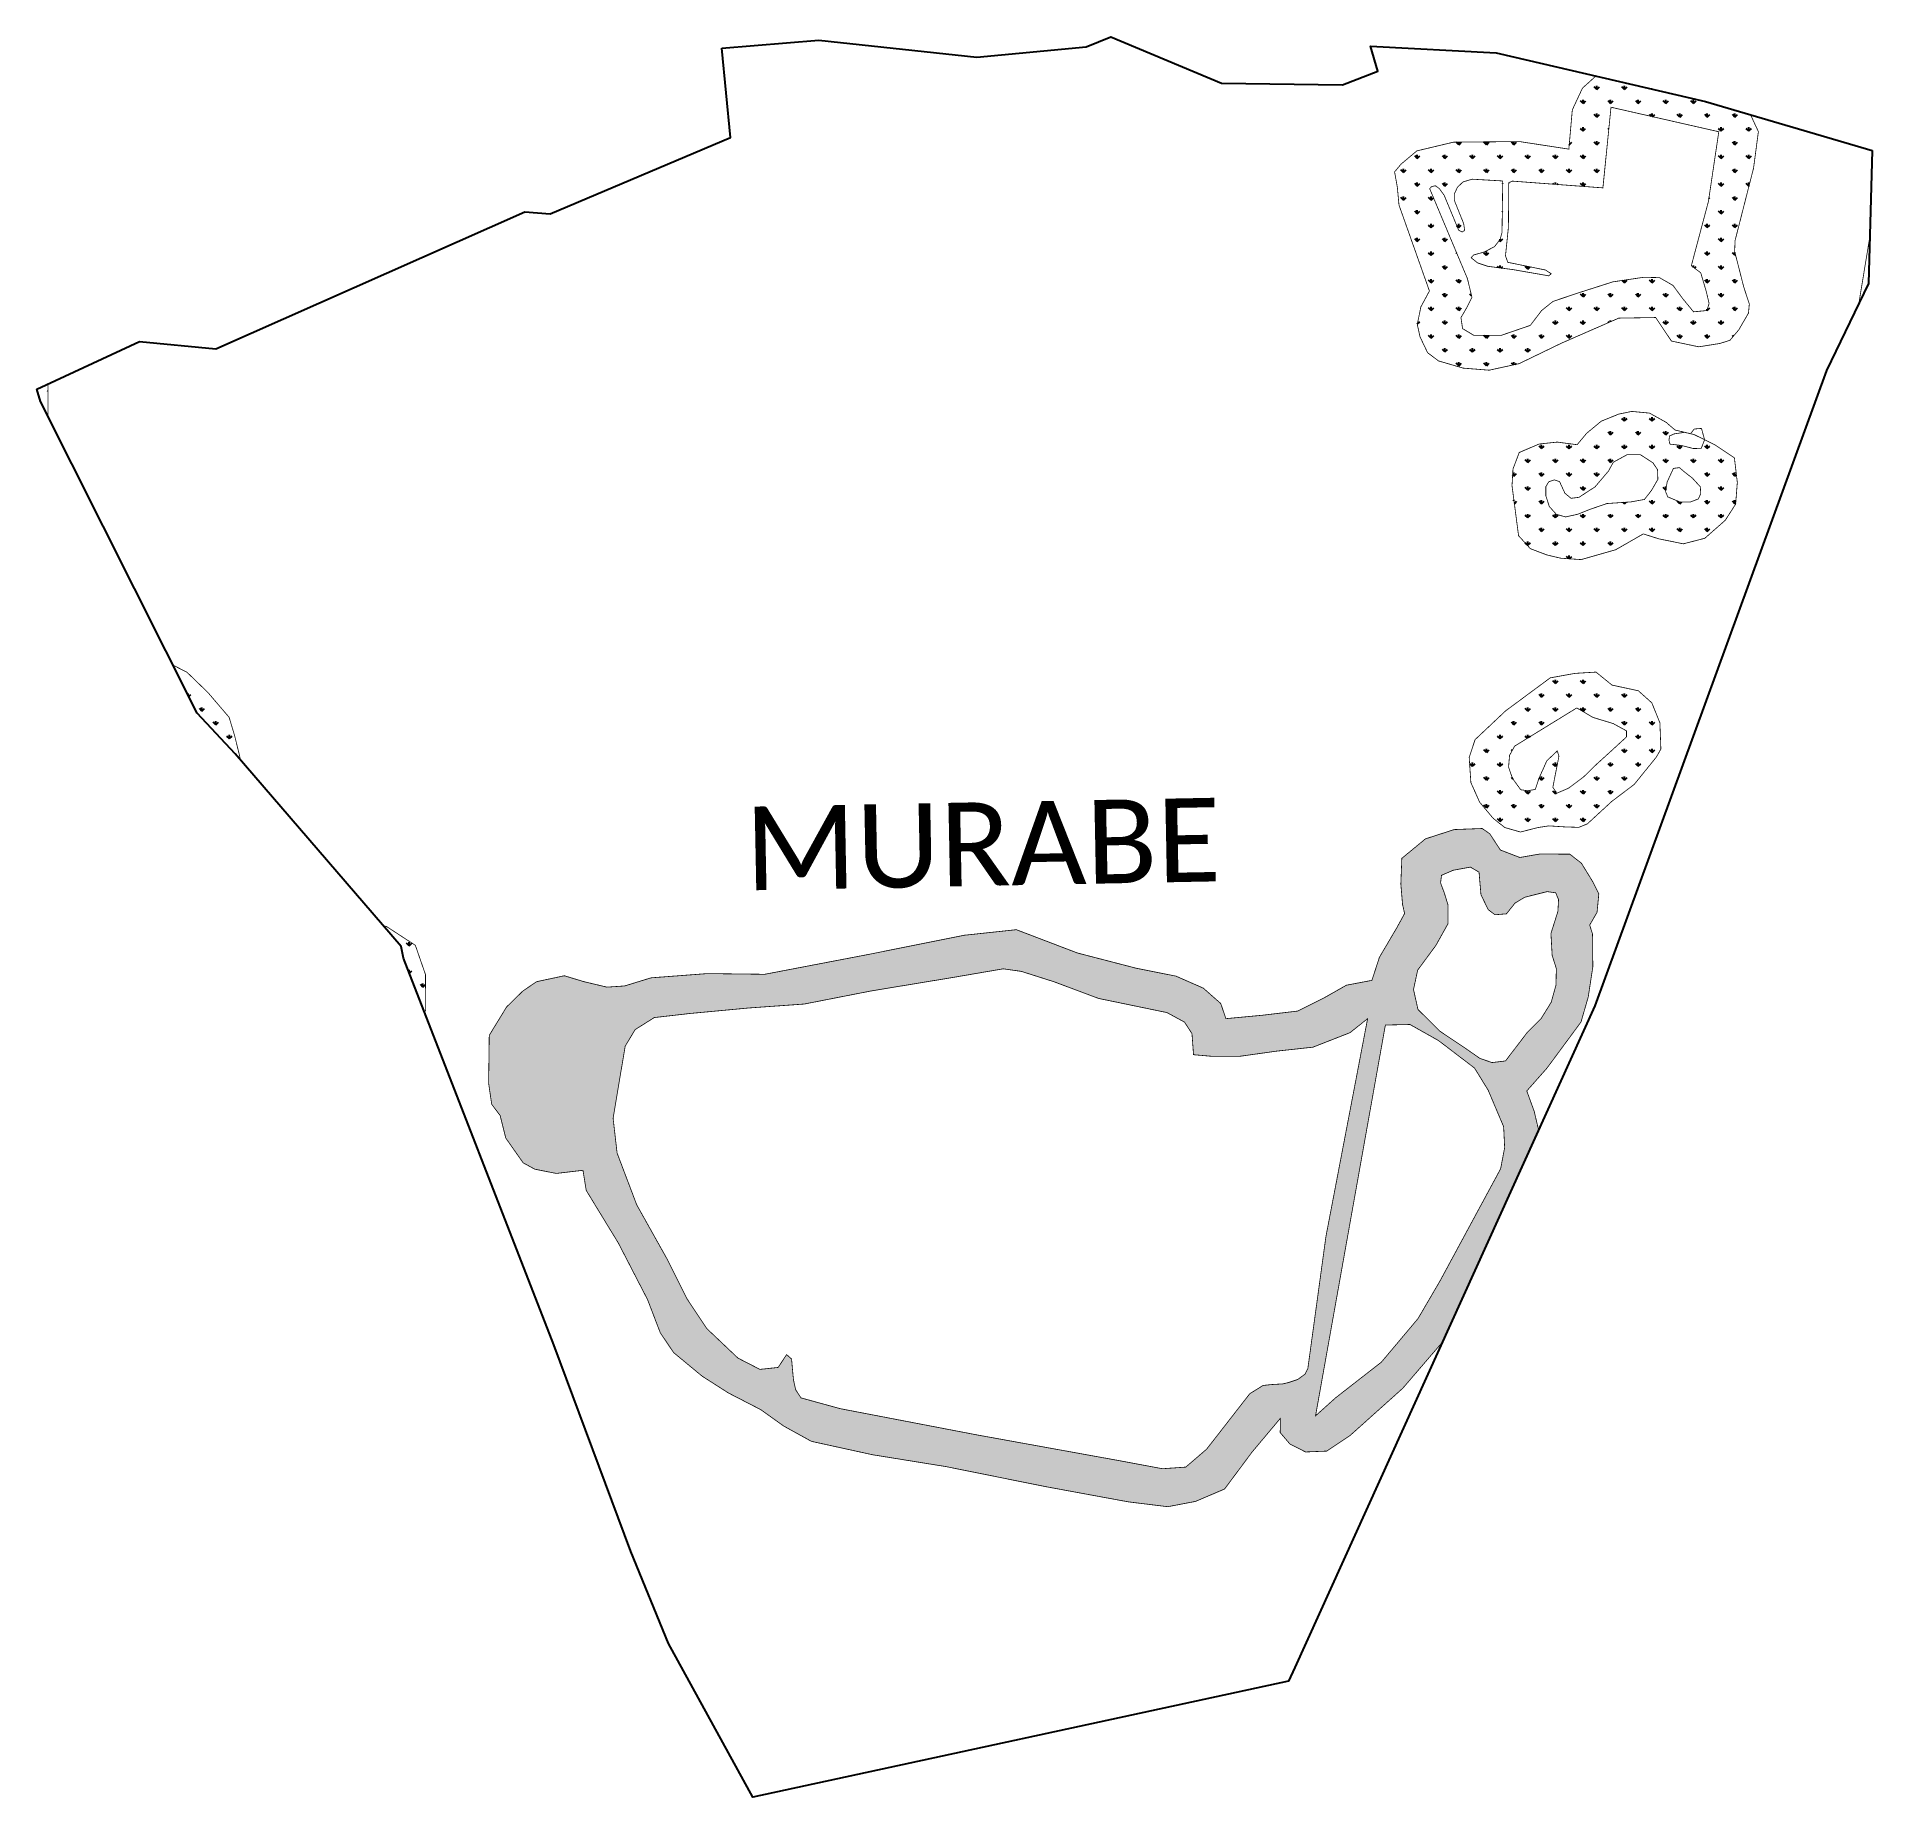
# Model space of a CAD drawing. Header units: metres. Extents: x 257914 to 260301, y 2182873 to 2185163.
import ezdxf

# ---------------------------------------------------------------- set-up
doc = ezdxf.new("R2010")
doc.units = ezdxf.units.M
for name, color, linetype in [('MANGROOVES BUFFER ZONE', 120, 'Continuous'), ('village', 3, 'Continuous'), ('VILLAGE NAME', 250, 'Continuous')]:
    doc.layers.add(name, color=color, linetype=linetype)
doc.styles.get("Standard").update_dxf_attribs({"font": 'simplex.shx'})

msp = doc.modelspace()

# ---------------------------------------------------------------- hatches: boundary and pattern name
at = {"layer": 'MANGROOVES BUFFER ZONE'}
h = msp.add_hatch(dxfattribs=at)
h.set_pattern_fill('GRASS', color=256)
h.paths.add_polyline_path([(259818.2, 2184774.2), (259782.6, 2184774.2), (259767.9, 2184783), (259765.8, 2184797.3), (259772.9, 2184809.5), (259780.1, 2184823.7), (259774.2, 2184848), (259725.1, 2184965), (259727.5, 2184967.6), (259732.6, 2184968.8), (259737.7, 2184965), (259743.9, 2184956.5), (259762.8, 2184911), (259767.3, 2184908.6), (259770.6, 2184910.7), (259769.3, 2184919.6), (259757.2, 2184949.7), (259757.1, 2184957.9), (259761.2, 2184966.8), (259768.4, 2184973.7), (259780.4, 2184977.3), (259820.1, 2184975), (259819.2, 2184907.9), (259816.6, 2184898.7), (259809.2, 2184889.4), (259795.7, 2184882.5), (259782.1, 2184878.7), (259779.1, 2184875.1), (259787.5, 2184868.4), (259800.7, 2184864), (259833.6, 2184859.7), (259880.1, 2184851.6), (259883.1, 2184854.4), (259875.7, 2184859.2), (259826.7, 2184869.2), (259823.7, 2184877.6), (259827.5, 2184914.7), (259828, 2184972.7), (259832.5, 2184974.8), (259950.4, 2184966), (259960.9, 2185070.9), (260101.1, 2185039), (260087.6, 2184948.3), (260065.4, 2184864.8), (260077.6, 2184855.6), (260084.7, 2184831.7), (260088.5, 2184815.7), (260085.6, 2184806.5), (260068.3, 2184804.8), (260054.5, 2184821.6), (260041.5, 2184839.2), (260023.9, 2184849.3), (260003.3, 2184849.7), (259963.4, 2184843.8), (259917.7, 2184829.2), (259885.4, 2184818.3), (259870.7, 2184806.5), (259856, 2184787.2)], flags=16)
h.paths.add_polyline_path([(260083.7, 2185078.3), (259941.3, 2185111.5), (259923.8, 2185095.7), (259910.6, 2185067.4), (259906.1, 2185016.4), (259842.1, 2185026.2), (259756.3, 2185025.5), (259708.4, 2185014.1), (259687.8, 2184996.8), (259679.5, 2184986.8), (259683.1, 2184966.5), (259685.2, 2184943.7), (259724.8, 2184831.9), (259713.6, 2184811.1), (259709, 2184788.4), (259712.6, 2184772.2), (259722.4, 2184751.7), (259736.5, 2184741), (259768.7, 2184731.6), (259802.4, 2184728.9), (259841.4, 2184737.4), (259896.8, 2184764.2), (259971, 2184796.6), (260019, 2184797.4), (260039.5, 2184766.8), (260075.1, 2184759.3), (260102.7, 2184763.7), (260115.6, 2184767.8), (260127.1, 2184781.4), (260139.7, 2184803.1), (260140.8, 2184814.9), (260133.5, 2184837.3), (260121.7, 2184883.5), (260122.3, 2184897.6), (260146.3, 2184991.7), (260152.6, 2185039.1), (260142.4, 2185061.1), (260142.4, 2185061.1)])
h = msp.add_hatch(dxfattribs=at)
h.set_pattern_fill('GRASS', color=256)
h.paths.add_polyline_path([(257918.5, 2184688.4), (257928.4, 2184668.8), (257928.2, 2184711.2), (257913.6, 2184704.4)])
h.paths.add_polyline_path([(258171.9, 2184230.2), (258178.2, 2184222.8), (258177.7, 2184226.4), (258170.9, 2184254), (258163.8, 2184277.5), (258136.4, 2184309.6), (258109, 2184336.1), (258090.8, 2184345.4), (258122.3, 2184282.7)])
h.paths.add_polyline_path([(258006.1, 2184514), (258010.6, 2184505.2), (258007, 2184512.8)])
h.paths.add_polyline_path([(258390.8, 2183964.4), (258417.9, 2183894.5), (258419.4, 2183896.2), (258419.2, 2183942.9), (258406, 2183981), (258368.7, 2184005.3), (258364.3, 2184006.7), (258387.6, 2183979.6)])
h = msp.add_hatch(dxfattribs=at)
h.set_pattern_fill('GRASS', color=256)
h.paths.add_polyline_path([(260002.9, 2184516), (260023.1, 2184509.6), (260055, 2184503.1), (260082.9, 2184510.3), (260109.5, 2184533.7), (260123, 2184554.7), (260125.2, 2184582.9), (260121.4, 2184614.9), (260096.2, 2184631.7), (260082.6, 2184638.4), (260078.3, 2184627.3), (260068.1, 2184627), (260052.6, 2184631), (260037.5, 2184632.8), (260036.4, 2184637.8), (260036.9, 2184643.3), (260043.2, 2184646.1), (260056.6, 2184648.1), (260044.2, 2184651.1), (260032.5, 2184661.2), (260011, 2184673.1), (259988, 2184675.3), (259971, 2184671.8), (259948.3, 2184662.6), (259929.3, 2184646.9), (259916.9, 2184632), (259891, 2184635.4), (259867.4, 2184632.9), (259841.6, 2184621.9), (259833.4, 2184600.2), (259832.2, 2184578.7), (259840.7, 2184513.7), (259856, 2184496.8), (259877.7, 2184488.6), (259895.5, 2184484.4), (259922.1, 2184482.6), (259967, 2184495.4)])
h.paths.add_polyline_path([(259933.7, 2184548), (259917.5, 2184541.5), (259901.8, 2184538.1), (259889.8, 2184541.5), (259880.7, 2184551.6), (259876.2, 2184565.5), (259876.2, 2184577.5), (259879.9, 2184583.7), (259887.2, 2184586.3), (259894, 2184584), (259901, 2184568.9), (259908.9, 2184562.3), (259919.3, 2184563.6), (259940.2, 2184577.2), (259957.7, 2184597.8), (259964, 2184609.3), (259982.2, 2184619.2), (259999.2, 2184619), (260015.4, 2184608.5), (260021.4, 2184599.6), (260021.9, 2184586.9), (260013.3, 2184572.2), (260004.4, 2184560.8), (259986.7, 2184557.6), (259955.6, 2184555.5)], flags=16)
h.paths.add_polyline_path([(260034.8, 2184564.1), (260031.9, 2184570.9), (260034, 2184583.7), (260042.1, 2184601.2), (260049.9, 2184602.2), (260056.2, 2184596.8), (260066.9, 2184588.4), (260077.1, 2184577.2), (260077.6, 2184568.3), (260074.5, 2184561.5), (260064.5, 2184557.6), (260050.4, 2184557.6)], flags=16)
h = msp.add_hatch(dxfattribs=at)
h.set_pattern_fill('GRASS', color=256)
h.paths.add_polyline_path([(260025.8, 2184236.2), (260024.5, 2184270.3), (260014, 2184296.3), (259996.5, 2184312), (259962.2, 2184319.4), (259941.4, 2184336.3), (259914, 2184334.6), (259881.9, 2184328.8), (259823.9, 2184285.9), (259784.1, 2184248.4), (259776.5, 2184225.2), (259778.7, 2184192.6), (259790.1, 2184167.1), (259807.9, 2184145.9), (259822.9, 2184134.1), (259843.2, 2184128.3), (259865.7, 2184134.1), (259880, 2184136.3), (259902.2, 2184134.9), (259919.1, 2184134.4), (259930.2, 2184138.9), (259962, 2184168.2), (259991.1, 2184190.2), (260019.9, 2184225.8)])
h.paths.add_polyline_path([(259981.1, 2184252), (259960.4, 2184233), (259942.1, 2184216.4), (259925.1, 2184199.8), (259905.7, 2184185.3), (259890.3, 2184178.7), (259885.3, 2184186.6), (259893.2, 2184226.8), (259891.1, 2184233.8), (259877.5, 2184221), (259867.1, 2184197.8), (259862.5, 2184183.7), (259852.6, 2184182), (259843.5, 2184183.3), (259832.7, 2184198.2), (259827.7, 2184212.7), (259829, 2184228), (259835.6, 2184240), (259916.4, 2184289.7), (259937.6, 2184277.3), (259963.7, 2184269.4), (259981.1, 2184259.9)], flags=16)
h = msp.add_hatch(dxfattribs=at)
h.set_pattern_fill('GRASS', color=256)
h.paths.add_polyline_path([(259644.4, 2183885.6), (259590.2, 2183602.3), (259566.7, 2183430.8), (259563, 2183423.3), (259553.6, 2183416.4), (259541.3, 2183412.3), (259533.9, 2183410.6), (259520, 2183409.8), (259508.5, 2183408.6), (259491.2, 2183397.9), (259435, 2183325.7), (259407.9, 2183302.4), (259377.6, 2183300.3), (259324.7, 2183310.2), (259136.3, 2183344.3), (258958.6, 2183378.4), (258907.6, 2183392.4), (258900.6, 2183403), (258897.8, 2183415.7), (258896.5, 2183429.1), (258895.3, 2183443), (258888.8, 2183448.7), (258877.8, 2183432), (258854.1, 2183429.5), (258825.5, 2183444.2), (258785, 2183482.6), (258759.1, 2183521.6), (258733, 2183573.7), (258693.9, 2183643.5), (258668.4, 2183710.7), (258663.2, 2183756), (258678.9, 2183849.9), (258691.9, 2183871.4), (258716.7, 2183887), (258763, 2183892.3), (258838.7, 2183899.4), (258911.8, 2183904.6), (258998.6, 2183921.6), (259105.9, 2183939.3), (259170.5, 2183950.4), (259194, 2183947.1), (259237.1, 2183933.4), (259294.5, 2183911.9), (259383.4, 2183893.5), (259406.3, 2183881.1), (259416, 2183866.1), (259418, 2183838.7), (259440.8, 2183836.7), (259478.7, 2183836.7), (259525.7, 2183843.3), (259573.3, 2183848.5), (259621.6, 2183867.4)], flags=16)
h.paths.add_polyline_path([(259667.5, 2183877.3), (259699.5, 2183878), (259736.6, 2183857.1), (259783.5, 2183821.3), (259801.1, 2183792.7), (259821.3, 2183745.1), (259822.6, 2183717.8), (259817.4, 2183690.4), (259782.8, 2183626.4), (259738.5, 2183544.4), (259709.9, 2183495.5), (259662.3, 2183438.9), (259603, 2183392.7), (259576.7, 2183369.1)], flags=16)
h.paths.add_polyline_path([(259704.1, 2183923.5), (259709.5, 2183948.7), (259733.1, 2183980.7), (259748.8, 2184008.8), (259748.8, 2184034), (259744.2, 2184048.9), (259739.3, 2184062.1), (259740.5, 2184072), (259755.8, 2184078.6), (259778.1, 2184082.7), (259789.3, 2184076.1), (259791.8, 2184046.7), (259801.3, 2184027.3), (259810, 2184020.7), (259824.9, 2184021.9), (259836.1, 2184035.9), (259848.5, 2184043.4), (259877.8, 2184050.8), (259889, 2184049.2), (259892.7, 2184040.5), (259891.9, 2184025.2), (259882.8, 2183996.3), (259884.4, 2183967.8), (259889.8, 2183950.8), (259889.4, 2183929.4), (259883.2, 2183907), (259870, 2183885.6), (259851.8, 2183867.4), (259823.7, 2183830.6), (259806.2, 2183828.5), (259790.5, 2183833.9), (259771.5, 2183847.1), (259738.8, 2183869), (259709.9, 2183897.5)], flags=16)
h.paths.add_polyline_path([(259741.6, 2183464.8), (259866.8, 2183740.7), (259861, 2183765.2), (259851.4, 2183791.6), (259877.6, 2183821.2), (259921.9, 2183881.2), (259931.3, 2183913.7), (259937.3, 2183953), (259936.9, 2183995.6), (259933.2, 2184007.3), (259942.8, 2184023.9), (259945.1, 2184048), (259937.9, 2184062.5), (259922.5, 2184087.7), (259907.4, 2184099.5), (259868.2, 2184099.7), (259842.3, 2184095.2), (259817.1, 2184104.9), (259803.2, 2184126.1), (259793.4, 2184132.9), (259756.9, 2184131.5), (259719.6, 2184119.4), (259688.9, 2184094.1), (259687.6, 2184060.6), (259689.8, 2184034.2), (259692.5, 2184022.3), (259682.6, 2184004.2), (259659.7, 2183965.3), (259650, 2183935.4), (259616.8, 2183929.1), (259587.4, 2183912.4), (259553.7, 2183895.5), (259508.1, 2183890.1), (259460.1, 2183885.6), (259453.4, 2183905.3), (259430.7, 2183925.3), (259395.2, 2183940.9), (259343.4, 2183951.2), (259267, 2183971), (259187.6, 2184001.3), (259120.1, 2183994.1), (258995.7, 2183969.2), (258860.4, 2183943.3), (258785.7, 2183944.2), (258739.2, 2183940.7), (258712.6, 2183938.7), (258678, 2183928.1), (258655.1, 2183926.6), (258624.9, 2183933.8), (258599.8, 2183941.4), (258563.7, 2183933.7), (258545.9, 2183921.6), (258524.8, 2183901), (258502.1, 2183863.9), (258501.3, 2183801.5), (258505.3, 2183774.2), (258516.3, 2183759.6), (258523.6, 2183730.3), (258546.2, 2183698.1), (258561.4, 2183689.8), (258589.3, 2183684.3), (258624, 2183688.4), (258628.2, 2183662.3), (258670.1, 2183593.6), (258708, 2183520.2), (258724.5, 2183477.2), (258741.8, 2183451.4), (258778.9, 2183420.7), (258813.3, 2183398.7), (258854.9, 2183377.3), (258885.2, 2183355.7), (258921.1, 2183335.9), (259000.4, 2183318.5), (259096.4, 2183303), (259225.1, 2183277.1), (259333.2, 2183257.2), (259384.5, 2183250.9), (259420.7, 2183257.8), (259458.4, 2183273.9), (259494, 2183321.8), (259531, 2183365.9), (259530.7, 2183347.3), (259543.3, 2183332.5), (259563.7, 2183322.1), (259591.1, 2183323.2), (259621.5, 2183343.4), (259690.1, 2183404.9)])

# ---------------------------------------------------------------- linework, layer by layer
at = {"color": 3, "flags": 128}
msp.add_lwpolyline([(258804.5, 2185147.6), (258930.7, 2185158.2)], dxfattribs=at)
at = {"layer": 'MANGROOVES BUFFER ZONE', "const_width": 1, "flags": 128}
for points in [[(260142.4, 2185061.1), (260142.4, 2185061.1), (260152.6, 2185039.1), (260146.3, 2184991.7), (260122.3, 2184897.6), (260121.7, 2184883.5), (260133.5, 2184837.3), (260140.8, 2184814.9), (260139.7, 2184803.1), (260127.1, 2184781.4), (260115.6, 2184767.8), (260102.7, 2184763.7), (260075.1, 2184759.3), (260039.5, 2184766.8), (260019, 2184797.4), (259971, 2184796.6), (259896.8, 2184764.2), (259841.4, 2184737.4), (259802.4, 2184728.9), (259768.7, 2184731.6), (259736.5, 2184741), (259722.4, 2184751.7), (259712.6, 2184772.2), (259709, 2184788.4), (259713.6, 2184811.1), (259724.8, 2184831.9), (259685.2, 2184943.7), (259683.1, 2184966.5), (259679.5, 2184986.8), (259687.8, 2184996.8), (259708.4, 2185014.1), (259756.3, 2185025.5), (259842.1, 2185026.2), (259906.1, 2185016.4), (259910.6, 2185067.4), (259923.8, 2185095.7), (259941.3, 2185111.5)], [(260297.5, 2184902.4), (260283.3, 2184816)], [(257928.4, 2184668.8), (257928.2, 2184711.2)], [(258022.5, 2184479.8), (258007, 2184512.8), (258006.1, 2184514)], [(258178.2, 2184222.8), (258177.7, 2184226.4), (258170.9, 2184254), (258163.8, 2184277.5), (258136.4, 2184309.6), (258109, 2184336.1), (258090.8, 2184345.4)], [(259866.8, 2183740.7), (259861, 2183765.2), (259851.4, 2183791.6), (259877.6, 2183821.2), (259921.9, 2183881.2), (259931.3, 2183913.7), (259937.3, 2183953), (259936.9, 2183995.6), (259933.2, 2184007.3), (259942.8, 2184023.9), (259945.1, 2184048), (259937.9, 2184062.5), (259922.5, 2184087.7), (259907.4, 2184099.5), (259868.2, 2184099.7), (259842.3, 2184095.2), (259817.1, 2184104.9), (259803.2, 2184126.1), (259793.4, 2184132.9), (259756.9, 2184131.5), (259719.6, 2184119.4), (259688.9, 2184094.1), (259687.6, 2184060.6), (259689.8, 2184034.2), (259692.5, 2184022.3), (259682.6, 2184004.2), (259659.7, 2183965.3), (259650, 2183935.4), (259616.8, 2183929.1), (259587.4, 2183912.4), (259553.7, 2183895.5), (259508.1, 2183890.1), (259460.1, 2183885.6), (259453.4, 2183905.3), (259430.7, 2183925.3), (259395.2, 2183940.9), (259343.4, 2183951.2), (259267, 2183971), (259187.6, 2184001.3), (259120.1, 2183994.1), (258995.7, 2183969.2), (258860.4, 2183943.3), (258785.7, 2183944.2), (258739.2, 2183940.7), (258712.6, 2183938.7), (258678, 2183928.1), (258655.1, 2183926.6), (258624.9, 2183933.8), (258599.8, 2183941.4), (258563.7, 2183933.7), (258545.9, 2183921.6), (258524.8, 2183901), (258502.1, 2183863.9), (258501.3, 2183801.5), (258505.3, 2183774.2), (258516.3, 2183759.6), (258523.6, 2183730.3), (258546.2, 2183698.1), (258561.4, 2183689.8), (258589.3, 2183684.3), (258624, 2183688.4), (258628.2, 2183662.3), (258670.1, 2183593.6), (258708, 2183520.2), (258724.5, 2183477.2), (258741.8, 2183451.4), (258778.9, 2183420.7), (258813.3, 2183398.7), (258854.9, 2183377.3), (258885.2, 2183355.7), (258921.1, 2183335.9), (259000.4, 2183318.5), (259096.4, 2183303), (259225.1, 2183277.1), (259333.2, 2183257.2), (259384.5, 2183250.9), (259420.7, 2183257.8), (259458.4, 2183273.9), (259494, 2183321.8), (259531, 2183365.9), (259530.7, 2183347.3), (259543.3, 2183332.5), (259563.7, 2183322.1), (259591.1, 2183323.2), (259621.5, 2183343.4), (259690.1, 2183404.9), (259741.6, 2183464.8)], [(258417.9, 2183894.5), (258419.4, 2183896.2), (258419.2, 2183942.9), (258406, 2183981), (258368.7, 2184005.3), (258364.3, 2184006.7)]]:
    msp.add_lwpolyline(points, dxfattribs=at)
at = {"layer": 'MANGROOVES BUFFER ZONE', "const_width": 1}
for points in [[(259832.5, 2184974.8), (259950.4, 2184966), (259960.9, 2185070.9), (260101.1, 2185039), (260087.6, 2184948.3), (260065.4, 2184864.8), (260077.6, 2184855.6), (260084.7, 2184831.7), (260088.5, 2184815.7), (260085.6, 2184806.5), (260068.3, 2184804.8), (260054.5, 2184821.6), (260041.5, 2184839.2), (260023.9, 2184849.3), (260003.3, 2184849.7), (259963.4, 2184843.8), (259917.7, 2184829.2), (259885.4, 2184818.3), (259870.7, 2184806.5), (259856, 2184787.2), (259818.2, 2184774.2), (259782.6, 2184774.2), (259767.9, 2184783), (259765.8, 2184797.3), (259772.9, 2184809.5), (259780.1, 2184823.7), (259774.2, 2184848), (259725.1, 2184965), (259727.5, 2184967.6), (259732.6, 2184968.8), (259737.7, 2184965), (259743.9, 2184956.5), (259762.8, 2184911), (259767.3, 2184908.6), (259770.6, 2184910.7), (259769.3, 2184919.6), (259757.2, 2184949.7), (259757.1, 2184957.9), (259761.2, 2184966.8), (259768.4, 2184973.7), (259780.4, 2184977.3), (259820.1, 2184975), (259819.2, 2184907.9), (259816.6, 2184898.7), (259809.2, 2184889.4), (259795.7, 2184882.5), (259782.1, 2184878.7), (259779.1, 2184875.1), (259787.5, 2184868.4), (259800.7, 2184864), (259833.6, 2184859.7), (259880.1, 2184851.6), (259883.1, 2184854.4), (259875.7, 2184859.2), (259826.7, 2184869.2), (259823.7, 2184877.6), (259827.5, 2184914.7), (259828, 2184972.7)], [(260037.5, 2184632.8), (260052.6, 2184631), (260068.1, 2184627), (260078.3, 2184627.3), (260082.6, 2184638.4), (260078.6, 2184653.2), (260069.1, 2184652.4), (260064.4, 2184646.3), (260056.6, 2184648.1), (260043.2, 2184646.1), (260036.9, 2184643.3), (260036.4, 2184637.8)], [(259894, 2184584), (259901, 2184568.9), (259908.9, 2184562.3), (259919.3, 2184563.6), (259940.2, 2184577.2), (259957.7, 2184597.8), (259964, 2184609.3), (259982.2, 2184619.2), (259999.2, 2184619), (260015.4, 2184608.5), (260021.4, 2184599.6), (260021.9, 2184586.9), (260013.3, 2184572.2), (260004.4, 2184560.8), (259986.7, 2184557.6), (259955.6, 2184555.5), (259933.7, 2184548), (259917.5, 2184541.5), (259901.8, 2184538.1), (259889.8, 2184541.5), (259880.7, 2184551.6), (259876.2, 2184565.5), (259876.2, 2184577.5), (259879.9, 2184583.7), (259887.2, 2184586.3)], [(260042.1, 2184601.2), (260034, 2184583.7), (260031.9, 2184570.9), (260034.8, 2184564.1), (260050.4, 2184557.6), (260064.5, 2184557.6), (260074.5, 2184561.5), (260077.6, 2184568.3), (260077.1, 2184577.2), (260066.9, 2184588.4), (260056.2, 2184596.8), (260049.9, 2184602.2)], [(259916.4, 2184289.7), (259937.6, 2184277.3), (259963.7, 2184269.4), (259981.1, 2184259.9), (259981.1, 2184252), (259960.4, 2184233), (259942.1, 2184216.4), (259925.1, 2184199.8), (259905.7, 2184185.3), (259890.3, 2184178.7), (259885.3, 2184186.6), (259893.2, 2184226.8), (259891.1, 2184233.8), (259877.5, 2184221), (259867.1, 2184197.8), (259862.5, 2184183.7), (259852.6, 2184182), (259843.5, 2184183.3), (259832.7, 2184198.2), (259827.7, 2184212.7), (259829, 2184228), (259835.6, 2184240)], [(259823.7, 2183830.6), (259851.8, 2183867.4), (259870, 2183885.6), (259883.2, 2183907), (259889.4, 2183929.4), (259889.8, 2183950.8), (259884.4, 2183967.8), (259882.8, 2183996.3), (259891.9, 2184025.2), (259892.7, 2184040.5), (259889, 2184049.2), (259877.8, 2184050.8), (259848.5, 2184043.4), (259836.1, 2184035.9), (259824.9, 2184021.9), (259810, 2184020.7), (259801.3, 2184027.3), (259791.8, 2184046.7), (259789.3, 2184076.1), (259778.1, 2184082.7), (259755.8, 2184078.6), (259740.5, 2184072), (259739.3, 2184062.1), (259744.2, 2184048.9), (259748.8, 2184034), (259748.8, 2184008.8), (259733.1, 2183980.7), (259709.5, 2183948.7), (259704.1, 2183923.5), (259709.9, 2183897.5), (259738.8, 2183869), (259771.5, 2183847.1), (259790.5, 2183833.9), (259806.2, 2183828.5)], [(259566.7, 2183430.8), (259590.2, 2183602.3), (259644.4, 2183885.6), (259621.6, 2183867.4), (259573.3, 2183848.5), (259525.7, 2183843.3), (259478.7, 2183836.7), (259440.8, 2183836.7), (259418, 2183838.7), (259416, 2183866.1), (259406.3, 2183881.1), (259383.4, 2183893.5), (259294.5, 2183911.9), (259237.1, 2183933.4), (259194, 2183947.1), (259170.5, 2183950.4), (259105.9, 2183939.3), (258998.6, 2183921.6), (258911.8, 2183904.6), (258838.7, 2183899.4), (258763, 2183892.3), (258716.7, 2183887), (258691.9, 2183871.4), (258678.9, 2183849.9), (258663.2, 2183756), (258668.4, 2183710.7), (258693.9, 2183643.5), (258733, 2183573.7), (258759.1, 2183521.6), (258785, 2183482.6), (258825.5, 2183444.2), (258854.1, 2183429.5), (258877.8, 2183432), (258888.8, 2183448.7), (258895.3, 2183443), (258896.5, 2183429.1), (258897.8, 2183415.7), (258900.6, 2183403), (258907.6, 2183392.4), (258958.6, 2183378.4), (259136.3, 2183344.3), (259324.7, 2183310.2), (259377.6, 2183300.3), (259407.9, 2183302.4), (259435, 2183325.7), (259491.2, 2183397.9), (259508.5, 2183408.6), (259520, 2183409.8), (259533.9, 2183410.6), (259541.3, 2183412.3), (259553.6, 2183416.4), (259563, 2183423.3)], [(259576.7, 2183369.1), (259667.5, 2183877.3), (259699.5, 2183878), (259736.6, 2183857.1), (259783.5, 2183821.3), (259801.1, 2183792.7), (259821.3, 2183745.1), (259822.6, 2183717.8), (259817.4, 2183690.4), (259782.8, 2183626.4), (259738.5, 2183544.4), (259709.9, 2183495.5), (259662.3, 2183438.9), (259603, 2183392.7)]]:
    msp.add_lwpolyline(points, close=True, dxfattribs=at)
at = {"layer": 'MANGROOVES BUFFER ZONE', "const_width": 1, "flags": 128}
for points in [[(259916.9, 2184632), (259929.3, 2184646.9), (259948.3, 2184662.6), (259971, 2184671.8), (259988, 2184675.3), (260011, 2184673.1), (260032.5, 2184661.2), (260044.2, 2184651.1), (260069, 2184645.2), (260096.2, 2184631.7), (260121.4, 2184614.9), (260125.2, 2184582.9), (260123, 2184554.7), (260109.5, 2184533.7), (260082.9, 2184510.3), (260055, 2184503.1), (260023.1, 2184509.6), (260002.9, 2184516), (259967, 2184495.4), (259922.1, 2184482.6), (259895.5, 2184484.4), (259877.7, 2184488.6), (259856, 2184496.8), (259840.7, 2184513.7), (259832.2, 2184578.7), (259833.4, 2184600.2), (259841.6, 2184621.9), (259867.4, 2184632.9), (259891, 2184635.4)], [(259930.2, 2184138.9), (259962, 2184168.2), (259991.1, 2184190.2), (260019.9, 2184225.8), (260025.8, 2184236.2), (260024.5, 2184270.3), (260014, 2184296.3), (259996.5, 2184312), (259962.2, 2184319.4), (259941.4, 2184336.3), (259914, 2184334.6), (259881.9, 2184328.8), (259823.9, 2184285.9), (259784.1, 2184248.4), (259776.5, 2184225.2), (259778.7, 2184192.6), (259790.1, 2184167.1), (259807.9, 2184145.9), (259822.9, 2184134.1), (259843.2, 2184128.3), (259865.7, 2184134.1), (259880, 2184136.3), (259902.2, 2184134.9), (259919.1, 2184134.4)]]:
    msp.add_lwpolyline(points, close=True, dxfattribs=at)
at = {"layer": 'village', "color": 3}
for points in [[(260300.7, 2185014.8, 0), (260295.7, 2184841.8, 0), (260241.2, 2184728.3, 0), (259940.1, 2183902.2, 0), (259549.6, 2183041.9, 0), (259541.5, 2183024, 0), (258844.9, 2182873, 0), (258735.2, 2183072.8, 0), (258686.2, 2183192.6, 0), (258586, 2183461.6, 0), (258390.8, 2183964.4, 0), (258387.6, 2183979.6, 0), (258171.9, 2184230.2, 0), (258122.3, 2184282.7, 0), (257918.5, 2184688.4, 0), (257913.6, 2184704.4, 0), (258047.4, 2184766.4, 0), (258146.5, 2184756.8, 0), (258548.5, 2184934.7, 0), (258581.3, 2184932.1, 0), (258815.9, 2185031.3, 0), (258804.5, 2185147.6, 0)], [(258930.7, 2185158.2, 0), (259136.2, 2185136, 0), (259278.3, 2185149.5, 0), (259310.3, 2185162.6, 0), (259454.5, 2185102.2, 0), (259611.7, 2185100, 0), (259657.8, 2185117.9, 0), (259648.2, 2185150.5, 0), (259811.6, 2185141.8, 0), (260083.7, 2185078.3, 0), (260300.7, 2185014.8, 0)]]:
    msp.add_polyline3d(points, dxfattribs=at)

# ---------------------------------------------------------------- texts
at = {"layer": 'VILLAGE NAME', "insert": (258833.5, 2184161.1), "char_height": 108.748, "attachment_point": 1, "rotation": 1.1028}
msp.add_mtext_dynamic_manual_height_columns('{\\fCalibri|b0|i0|c0|p34;MURABE}', width=726.929, gutter_width=543.7, heights=[0], dxfattribs=at)

doc.saveas('drawing.dxf')
